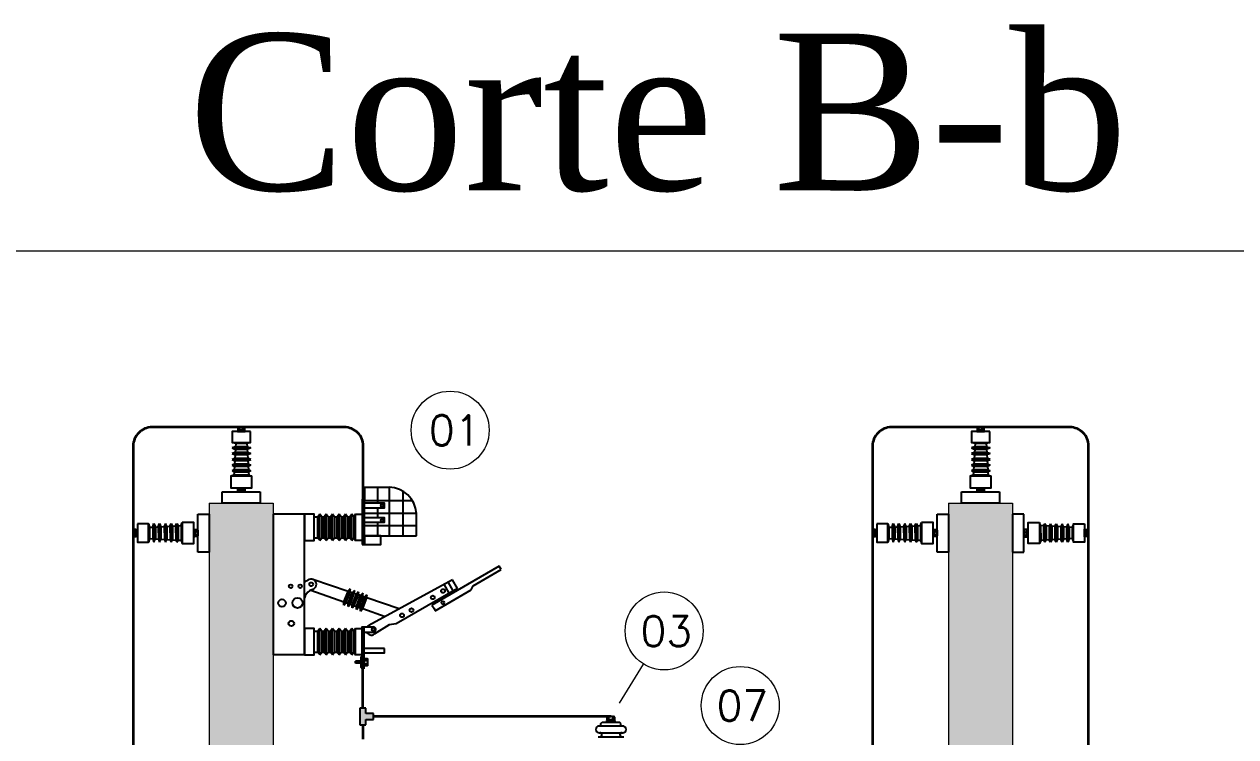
# Model space of a CAD drawing. Extents: x 2368 to 5238, y 905 to 1916.
# Drawn here: x 2545.39 to 2551.84, y 964.25 to 968.04 of the extents above; entities that cross this region are included whole.
import ezdxf

# ---------------------------------------------------------------- set-up
doc = ezdxf.new("R2010")
doc.units = 0
doc.header["$LTSCALE"] = 10
doc.layers.get('0').update_dxf_attribs({"linetype": 'CONTINUOUS'})
for name, color, linetype, lineweight in [('alvenaria', 2, 'CONTINUOUS', 15), ('TEXTO', 2, 'CONTINUOUS', 15), ('Vergalhão', 4, 'CONTINUOUS', 35)]:
    doc.layers.add(name, color=color, linetype=linetype, lineweight=lineweight)
for name, color, linetype in [('chave seccionadora', 2, 'CONTINUOUS'), ('ISOLADOR DE PEDESTAL', 2, 'CONTINUOUS'), ('TP', 1, 'CONTINUOUS'), ('TRANFORMADOR DE POTENCIAL 25KV', 20, 'CONTINUOUS')]:
    doc.layers.add(name, color=color, linetype=linetype)
doc.styles.add('CP', font='simplex.shx')
doc.styles.add('ROMANS', font='simplex.shx')

# ---------------------------------------------------------------- blocks, each defined once
blk = doc.blocks.new('Alvenaria')
at = {"layer": 'alvenaria'}
for p, q in [((0, 3.1395), (7.4551, 3.1395)), ((3.8395, 2.5495), (3.9894, 2.5495)), ((3.8395, 2.5495), (3.8395, 0.1495)), ((3.9894, 2.5495), (3.9894, 0.1495)), ((5.5687, 2.5495), (5.5687, 0.1495)), ((5.7187, 2.5495), (5.7187, 0.1495))]:
    blk.add_line(p, q, dxfattribs=at)
blk.add_lwpolyline([(5.5687, 2.5495), (5.7187, 2.5495)], dxfattribs=at)

msp = doc.modelspace()

# ---------------------------------------------------------------- hatches: boundary and pattern name
at = {"layer": 'alvenaria'}
h = msp.add_hatch(dxfattribs=at)
h.set_pattern_fill('AR-CONC', color=256, scale=0.002274)
h.set_pattern_definition([(50, (-2899.91578, -1040.1996), (0.414328423, -0.036249023), [0.043323933, -0.476563267]), (355, (-2899.9158, -1040.1996), (-0.080151372, 0.434505723), [0.034659147, -0.381251942]), (100.451445, (-2899.88126, -1040.2026), (0.33417705, 0.398256683), [0.036819678, -0.405016792]), (46.1842, (-2899.9158, -1040.08406), (0.61649398, -0.095613596), [0.0649859, -0.7148449]), (96.635558, (-2899.8644, -1040.092), (0.53990976, 0.56270199), [0.05522954, -0.607525736]), (351.184151, (-2899.9158, -1040.08406), (0.53990976, 0.56270199), [0.051988645, -0.57187531]), (21, (-2899.85802, -1040.11294), (0.344804818, -0.232573786), [0.043323933, -0.476563267]), (326, (-2899.858, -1040.11294), (0.140551546, 0.418884366), [0.034659147, -0.381250613]), (71.451445, (-2899.8293, -1040.1323), (0.485356363, 0.186310582), [0.036819678, -0.405016094]), (37.5, (-2899.91578, -1040.19959), (0.00702417, 0.1922969484), [0, -0.376629394, 0, -0.387027138, 0, -0.382694744]), (7.5, (-2899.91578, -1040.19959), (0.151962761, 0.2278328895), [0, -0.220663234, 0, -0.367964607, 0, -0.145857242]), (327.5, (-2900.0446, -1040.19959), (0.3083631447, -0.013028437), [0, -0.144413111, 0, -0.450568907, 0, -0.59787028]), (317.5, (-2900.10236, -1040.1996), (0.336878676, 0.057825491), [0, -0.187737044, 0, -0.299223966, 0, -0.424574547])])
h.paths.add_polyline_path([(2546.7157, 965.4912), (2546.3746, 965.4912), (2546.3746, 960.0332), (2542.783, 960.0332), (2542.783, 965.4912), (2542.442, 965.4912), (2542.442, 960.0332), (2538.3152, 960.0332), (2538.3152, 959.6932), (2554.5975, 959.6932), (2554.5975, 966.8332), (2554.2575, 966.8332), (2554.2575, 960.0332), (2550.6483, 960.0332), (2550.6483, 965.4912), (2550.3073, 965.4912), (2550.3073, 960.0332), (2546.7157, 960.0332)])
at = {"layer": 'Vergalhão', "lineweight": -3}
h = msp.add_hatch(color=1, dxfattribs=at)
h.dxf.hatch_style = 1
h.paths.add_polyline_path([(2547.1763, 964.3121), (2547.2081, 964.3121), (2547.2081, 964.3405), (2547.2493, 964.3405), (2547.2493, 964.3723), (2547.2081, 964.3723), (2547.2081, 964.4006), (2547.1763, 964.4006)])

# ---------------------------------------------------------------- linework, layer by layer
at = {"color": 1}
for p, q in [((2546.4439, 965.4912), (2546.4439, 965.5512)), ((2546.4439, 965.5512), (2546.6464, 965.5512)), ((2550.3765, 965.4912), (2550.3765, 965.5512)), ((2550.3765, 965.5512), (2550.5791, 965.5512)), ((2546.6464, 965.4912), (2546.4439, 965.4912)), ((2550.5791, 965.4912), (2550.3765, 965.4912)), ((2546.3146, 965.2311), (2546.3146, 965.4336)), ((2546.3146, 965.4336), (2546.3746, 965.4336)), ((2546.3746, 965.4336), (2546.3746, 965.2311)), ((2550.2473, 965.2311), (2550.2473, 965.4336)), ((2550.2473, 965.4336), (2550.3073, 965.4336)), ((2550.3073, 965.4336), (2550.3073, 965.2311)), ((2550.7083, 965.4332), (2550.6483, 965.4332)), ((2550.6483, 965.4332), (2550.6483, 965.2306)), ((2550.7083, 965.2306), (2550.7083, 965.4332)), ((2546.3746, 965.2311), (2546.3146, 965.2311)), ((2550.3073, 965.2311), (2550.2473, 965.2311)), ((2550.6483, 965.2306), (2550.7083, 965.2306))]:
    msp.add_line(p, q, dxfattribs=at)
for points in [[(2546.6464, 965.5512), (2546.6464, 965.4912)], [(2550.5791, 965.5512), (2550.5791, 965.4912)]]:
    msp.add_lwpolyline(points, dxfattribs=at)
at = {"layer": 'chave seccionadora', "color": 2}
for p, q in [((2547.2008, 965.5759), (2547.2008, 965.5112)), ((2547.2008, 965.5112), (2547.2008, 965.5759)), ((2547.2008, 965.5759), (2547.3316, 965.5759)), ((2547.2694, 965.5759), (2547.2694, 965.4928)), ((2547.3316, 965.5759), (2547.3316, 965.3183)), ((2547.4043, 965.5554), (2547.4043, 965.3183)), ((2547.4567, 965.503), (2547.2008, 965.503)), ((2547.2694, 965.4653), (2547.2694, 965.4155)), ((2546.8813, 965.4336), (2546.7157, 965.4336)), ((2546.7157, 965.4336), (2546.7157, 964.6843)), ((2546.8813, 964.6843), (2546.8813, 965.4336)), ((2546.933, 965.4191), (2546.9528, 965.4191)), ((2546.9635, 965.4336), (2546.9528, 965.4191)), ((2546.9742, 965.4191), (2546.9635, 965.4336)), ((2546.9635, 965.2929), (2546.9635, 965.4336)), ((2546.9742, 965.4191), (2546.9867, 965.4191)), ((2546.9974, 965.4336), (2546.9867, 965.4191)), ((2547.0081, 965.4191), (2546.9974, 965.4336)), ((2546.9974, 965.2929), (2546.9974, 965.4336)), ((2547.0081, 965.4191), (2547.0206, 965.4191)), ((2547.0313, 965.4336), (2547.0206, 965.4191)), ((2547.042, 965.4191), (2547.0313, 965.4336)), ((2547.0313, 965.2929), (2547.0313, 965.4336)), ((2547.042, 965.4191), (2547.0546, 965.4191)), ((2547.042, 965.4191), (2547.0546, 965.4191)), ((2547.0653, 965.4336), (2547.0546, 965.4191)), ((2547.076, 965.4191), (2547.0653, 965.4336)), ((2547.0653, 965.2929), (2547.0653, 965.4336)), ((2547.076, 965.4191), (2547.0885, 965.4191)), ((2547.076, 965.4191), (2547.0885, 965.4191)), ((2547.076, 965.4191), (2547.0885, 965.4191)), ((2547.0992, 965.4336), (2547.0885, 965.4191)), ((2547.1099, 965.4191), (2547.0992, 965.4336)), ((2547.0992, 965.2929), (2547.0992, 965.4336)), ((2547.1099, 965.4191), (2547.1225, 965.4191)), ((2547.1099, 965.4191), (2547.1225, 965.4191)), ((2547.1099, 965.4191), (2547.1225, 965.4191)), ((2547.1332, 965.4336), (2547.1225, 965.4191)), ((2547.1439, 965.4191), (2547.1332, 965.4336)), ((2547.1332, 965.2929), (2547.1332, 965.4336)), ((2547.1522, 965.4336), (2547.1439, 965.4191)), ((2547.4769, 965.4372), (2547.2008, 965.4372)), ((2547.2694, 965.3881), (2547.2694, 965.3183)), ((2547.4769, 965.3183), (2547.4769, 965.4372)), ((2547.4769, 965.3714), (2547.2008, 965.3714)), ((2547.2008, 965.3183), (2547.4769, 965.3183)), ((2546.933, 965.3074), (2546.9528, 965.3074)), ((2546.9635, 965.2929), (2546.9528, 965.3074)), ((2546.9635, 965.2929), (2546.9742, 965.3074)), ((2546.9742, 965.3074), (2546.9867, 965.3074)), ((2546.9974, 965.2929), (2546.9867, 965.3074)), ((2546.9974, 965.2929), (2547.0081, 965.3074)), ((2547.0081, 965.3074), (2547.0206, 965.3074)), ((2547.0313, 965.2929), (2547.0206, 965.3074)), ((2547.0313, 965.2929), (2547.042, 965.3074)), ((2547.042, 965.3074), (2547.0546, 965.3074)), ((2547.0653, 965.2929), (2547.0546, 965.3074)), ((2547.0653, 965.2929), (2547.076, 965.3074)), ((2547.076, 965.3074), (2547.0885, 965.3074)), ((2547.0992, 965.2929), (2547.0885, 965.3074)), ((2547.0992, 965.2929), (2547.1099, 965.3074)), ((2547.1099, 965.3074), (2547.1225, 965.3074)), ((2547.1332, 965.2929), (2547.1225, 965.3074)), ((2547.1332, 965.2929), (2547.1439, 965.3074)), ((2547.1439, 965.3074), (2547.1522, 965.2929)), ((2547.9163, 965.157), (2547.5595, 964.9493)), ((2547.7792, 965.0516), (2547.9274, 965.1378)), ((2547.9274, 965.1378), (2547.9163, 965.157)), ((2547.1131, 965.0222), (2546.9263, 965.0858)), ((2547.6682, 965.0842), (2547.2231, 964.8398)), ((2547.6515, 965.0126), (2547.6251, 965.0606)), ((2547.6724, 965.0248), (2547.6464, 965.0722)), ((2547.6954, 965.0382), (2547.6682, 965.0842)), ((2546.916, 965.0293), (2547.0916, 964.9661)), ((2547.1246, 965.0348), (2547.091, 964.949)), ((2547.0916, 964.9661), (2547.1131, 965.0222)), ((2547.1024, 964.9623), (2547.124, 965.0185)), ((2547.1246, 965.0348), (2547.1131, 965.0222)), ((2547.147, 965.0272), (2547.1133, 964.9414)), ((2547.1138, 964.9582), (2547.1355, 965.0146)), ((2547.124, 965.0185), (2547.1246, 965.0348)), ((2547.1355, 965.0146), (2547.124, 965.0185)), ((2547.1245, 964.9543), (2547.1463, 965.0109)), ((2547.147, 965.0272), (2547.1355, 965.0146)), ((2547.1693, 965.0196), (2547.1357, 964.9338)), ((2547.136, 964.9502), (2547.1578, 965.007)), ((2547.1578, 965.007), (2547.1463, 965.0109)), ((2547.1464, 965.0109), (2547.147, 965.0272)), ((2547.1466, 964.9464), (2547.1687, 965.0033)), ((2547.1693, 965.0196), (2547.1578, 965.007)), ((2547.1917, 965.012), (2547.158, 964.9262)), ((2547.1583, 964.9421), (2547.1802, 964.9994)), ((2547.1687, 965.0033), (2547.1693, 965.0196)), ((2547.1802, 964.9994), (2547.1687, 965.0033)), ((2547.1687, 964.9384), (2547.191, 964.9957)), ((2547.2135, 965.0032), (2547.1798, 964.9174)), ((2547.1917, 965.012), (2547.1802, 964.9994)), ((2547.191, 964.9957), (2547.1917, 965.012)), ((2547.2025, 964.9918), (2547.191, 964.9957)), ((2547.2135, 965.0032), (2547.2025, 964.9918)), ((2547.2133, 964.9881), (2547.2135, 965.0032)), ((2547.6954, 965.0382), (2547.3699, 964.8487)), ((2547.5769, 964.9195), (2547.7678, 965.0306)), ((2547.7678, 965.0306), (2547.7792, 965.0516)), ((2547.091, 964.949), (2547.0916, 964.9661)), ((2547.091, 964.949), (2547.1024, 964.9623)), ((2547.1024, 964.9623), (2547.1138, 964.9582)), ((2547.1133, 964.9414), (2547.1138, 964.9582)), ((2547.1133, 964.9414), (2547.1245, 964.9543)), ((2547.1245, 964.9543), (2547.136, 964.9502)), ((2547.1357, 964.9338), (2547.136, 964.9502)), ((2547.1357, 964.9338), (2547.1466, 964.9464)), ((2547.1466, 964.9464), (2547.1583, 964.9421)), ((2547.158, 964.9262), (2547.1583, 964.9421)), ((2547.158, 964.9262), (2547.1687, 964.9384)), ((2547.1687, 964.9384), (2547.1803, 964.9343)), ((2547.1798, 964.9174), (2547.1803, 964.9343)), ((2547.1798, 964.9174), (2547.1911, 964.9304)), ((2547.1803, 964.9343), (2547.2025, 964.9918)), ((2547.1911, 964.9304), (2547.2133, 964.9881)), ((2547.1911, 964.9304), (2547.3101, 964.8876)), ((2547.386, 964.9292), (2547.2133, 964.9881)), ((2547.5595, 964.9493), (2547.5706, 964.9302)), ((2547.5706, 964.9302), (2547.5769, 964.9195)), ((2546.933, 964.8105), (2546.9528, 964.8105)), ((2546.9635, 964.825), (2546.9528, 964.8105)), ((2546.9742, 964.8105), (2546.9635, 964.825)), ((2546.9635, 964.6843), (2546.9635, 964.825)), ((2546.9742, 964.8105), (2546.9867, 964.8105)), ((2546.9974, 964.825), (2546.9867, 964.8105)), ((2547.0081, 964.8105), (2546.9974, 964.825)), ((2546.9974, 964.6843), (2546.9974, 964.825)), ((2547.0081, 964.8105), (2547.0206, 964.8105)), ((2547.0313, 964.825), (2547.0206, 964.8105)), ((2547.042, 964.8105), (2547.0313, 964.825)), ((2547.0313, 964.6843), (2547.0313, 964.825)), ((2547.042, 964.8105), (2547.0546, 964.8105)), ((2547.042, 964.8105), (2547.0546, 964.8105)), ((2547.0653, 964.825), (2547.0546, 964.8105)), ((2547.076, 964.8105), (2547.0653, 964.825)), ((2547.0653, 964.6843), (2547.0653, 964.825)), ((2547.076, 964.8105), (2547.0885, 964.8105)), ((2547.076, 964.8105), (2547.0885, 964.8105)), ((2547.076, 964.8105), (2547.0885, 964.8105)), ((2547.0992, 964.825), (2547.0885, 964.8105)), ((2547.1099, 964.8105), (2547.0992, 964.825)), ((2547.0992, 964.6843), (2547.0992, 964.825)), ((2547.1099, 964.8105), (2547.1225, 964.8105)), ((2547.1099, 964.8105), (2547.1225, 964.8105)), ((2547.1099, 964.8105), (2547.1225, 964.8105)), ((2547.1332, 964.825), (2547.1225, 964.8105)), ((2547.1439, 964.8105), (2547.1332, 964.825)), ((2547.1332, 964.6843), (2547.1332, 964.825)), ((2547.1522, 964.825), (2547.1439, 964.8105)), ((2547.1943, 964.8053), (2547.247, 964.8053)), ((2547.1967, 964.8344), (2547.2494, 964.8344)), ((2547.3312, 964.8442), (2547.2526, 964.7938)), ((2547.3699, 964.8487), (2547.3312, 964.8442)), ((2546.8813, 964.6843), (2546.7157, 964.6843)), ((2546.933, 964.6988), (2546.9528, 964.6988)), ((2546.9635, 964.6843), (2546.9528, 964.6988)), ((2546.9635, 964.6843), (2546.9742, 964.6988)), ((2546.9742, 964.6988), (2546.9867, 964.6988)), ((2546.9974, 964.6843), (2546.9867, 964.6988)), ((2546.9974, 964.6843), (2547.0081, 964.6988)), ((2547.0081, 964.6988), (2547.0206, 964.6988)), ((2547.0313, 964.6843), (2547.0206, 964.6988)), ((2547.0313, 964.6843), (2547.042, 964.6988)), ((2547.042, 964.6988), (2547.0546, 964.6988)), ((2547.0653, 964.6843), (2547.0546, 964.6988)), ((2547.0653, 964.6843), (2547.076, 964.6988)), ((2547.076, 964.6988), (2547.0885, 964.6988)), ((2547.0992, 964.6843), (2547.0885, 964.6988)), ((2547.0992, 964.6843), (2547.1099, 964.6988)), ((2547.1099, 964.6988), (2547.1225, 964.6988)), ((2547.1332, 964.6843), (2547.1225, 964.6988)), ((2547.1332, 964.6843), (2547.1439, 964.6988)), ((2547.1439, 964.6988), (2547.1522, 964.6843))]:
    msp.add_line(p, q, dxfattribs=at)
at = {"layer": 'chave seccionadora'}
for p, q in [((2547.1822, 964.6517), (2547.1527, 964.6517)), ((2547.1527, 964.6397), (2547.1527, 964.6517)), ((2547.1822, 964.6397), (2547.1527, 964.6397)), ((2547.1987, 964.6537), (2547.2147, 964.6537)), ((2547.1987, 964.6377), (2547.2147, 964.6377))]:
    msp.add_line(p, q, dxfattribs=at)
at = {"layer": 'chave seccionadora', "color": 2}
for points in [[(2547.1876, 965.2712), (2547.2008, 965.2712), (2547.2008, 965.5112), (2547.1876, 965.5112)], [(2547.2008, 965.4928), (2547.3059, 965.4928), (2547.3059, 965.4653), (2547.2008, 965.4653)], [(2546.8813, 965.2929), (2546.933, 965.2929), (2546.933, 965.4336), (2546.8813, 965.4336)], [(2547.1522, 965.4336), (2547.1876, 965.4336), (2547.1876, 965.2929), (2547.1522, 965.2929)], [(2547.2008, 965.4155), (2547.3059, 965.4155), (2547.3059, 965.3881), (2547.2008, 965.3881)], [(2547.2008, 965.2712), (2547.2877, 965.2712), (2547.2877, 965.3183), (2547.2008, 965.3183)], [(2546.8813, 964.6843), (2546.933, 964.6843), (2546.933, 964.825), (2546.8813, 964.825)], [(2547.1522, 964.825), (2547.1876, 964.825), (2547.1876, 964.6843), (2547.1522, 964.6843)], [(2547.1967, 964.6101), (2547.1876, 964.6101), (2547.1876, 964.8344), (2547.1967, 964.8344)], [(2547.3076, 964.7176), (2547.1967, 964.7176), (2547.1967, 964.6953), (2547.3076, 964.6953)]]:
    msp.add_lwpolyline(points, close=True, dxfattribs=at)
for points in [[(2546.9528, 965.3074), (2546.9528, 965.4191)], [(2546.9742, 965.4191), (2546.9742, 965.3074)], [(2546.9867, 965.3074), (2546.9867, 965.4191)], [(2547.0081, 965.4191), (2547.0081, 965.3074)], [(2547.0206, 965.3074), (2547.0206, 965.4191)], [(2547.042, 965.4191), (2547.042, 965.3074)], [(2547.0546, 965.3074), (2547.0546, 965.4191)], [(2547.076, 965.4191), (2547.076, 965.3074)], [(2547.0885, 965.3074), (2547.0885, 965.4191)], [(2547.1099, 965.4191), (2547.1099, 965.3074)], [(2547.1225, 965.3074), (2547.1225, 965.4191)], [(2547.1439, 965.4191), (2547.1439, 965.3074)], [(2546.9528, 964.6988), (2546.9528, 964.8105)], [(2546.9742, 964.8105), (2546.9742, 964.6988)], [(2546.9867, 964.6988), (2546.9867, 964.8105)], [(2547.0081, 964.8105), (2547.0081, 964.6988)], [(2547.0206, 964.6988), (2547.0206, 964.8105)], [(2547.042, 964.8105), (2547.042, 964.6988)], [(2547.0546, 964.6988), (2547.0546, 964.8105)], [(2547.076, 964.8105), (2547.076, 964.6988)], [(2547.0885, 964.6988), (2547.0885, 964.8105)], [(2547.1099, 964.8105), (2547.1099, 964.6988)], [(2547.1225, 964.6988), (2547.1225, 964.8105)], [(2547.1439, 964.8105), (2547.1439, 964.6988)]]:
    msp.add_lwpolyline(points, dxfattribs=at)
at = {"layer": 'chave seccionadora'}
msp.add_lwpolyline([(2547.1876, 964.6734), (2547.1876, 964.618), (2547.1822, 964.618), (2547.1822, 964.6734)], close=True, dxfattribs=at)
msp.add_lwpolyline([(2547.2147, 964.6654, -0.414214), (2547.2167, 964.6634), (2547.2167, 964.628, -0.414214), (2547.2147, 964.626), (2547.1987, 964.626, -0.414214), (2547.1967, 964.628), (2547.1967, 964.6634, -0.414214), (2547.1987, 964.6654)], format="xyb", close=True, dxfattribs=at)
at = {"layer": 'chave seccionadora', "color": 2}
for centre, radius in [((2547.294, 965.479), 0.00651), ((2547.294, 965.3994), 0.00651), ((2546.8082, 965.0496), 0.00969), ((2546.8586, 965.0496), 0.00969), ((2546.9174, 965.0597), 0.00989), ((2547.5637, 964.9901), 0.00994), ((2547.6184, 965.0242), 0.00994), ((2546.7619, 964.9598), 0.02), ((2546.8441, 964.9605), 0.0269), ((2547.4508, 964.922), 0.00994), ((2547.6173, 964.9626), 0.0079), ((2546.8116, 964.8515), 0.0145), ((2547.4003, 964.8946), 0.00994), ((2547.2466, 964.82), 0.00762)]:
    msp.add_circle(centre, radius, dxfattribs=at)
for centre, radius, start, end in [((2547.3292, 965.4278), 0.1481, 3.63849, 89.04067), ((2546.9393, 965.0066), 0.0851, 112.52569, 132.95129), ((2546.9174, 965.0597), 0.0276, 283.39697, 112.76256), ((2546.9588, 964.961), 0.0819, 128.11633, 161.19634), ((2546.9815, 964.8917), 0.1525, 112.23948, 118.70531), ((2547.2382, 964.817), 0.0273, 205.15885, 301.92356), ((2547.2382, 964.817), 0.0273, 123.51092, 140.31188), ((2547.2466, 964.82), 0.0147, 271.80864, 78.85126)]:
    msp.add_arc(centre, radius, start, end, dxfattribs=at)
at = {"layer": 'chave seccionadora'}
for centre, start, end in [((2547.1987, 964.6557), 180, 270), ((2547.1987, 964.6517), 90, 180), ((2547.1987, 964.6397), 180, 270), ((2547.1987, 964.6357), 90, 180), ((2547.2147, 964.6557), 270, 0), ((2547.2147, 964.6517), 0, 90), ((2547.2147, 964.6397), 270, 0), ((2547.2147, 964.6357), 0, 90)]:
    msp.add_arc(centre, 0.002, start, end, dxfattribs=at)
at = {"layer": 'ISOLADOR DE PEDESTAL', "color": 1}
for p, q in [((2546.5612, 965.8954), (2546.5299, 965.8954)), ((2546.5343, 965.8936), (2546.5343, 965.8807)), ((2546.5516, 965.8936), (2546.5516, 965.8807)), ((2550.4938, 965.8954), (2550.4626, 965.8954)), ((2550.467, 965.8936), (2550.467, 965.8807)), ((2550.4842, 965.8936), (2550.4842, 965.8807)), ((2546.5158, 965.8082), (2546.4971, 965.8142)), ((2546.5148, 965.7911), (2546.4974, 965.7849)), ((2546.5954, 965.7849), (2546.4974, 965.7849)), ((2546.4974, 965.7849), (2546.5141, 965.7775)), ((2546.5141, 965.7775), (2546.5132, 965.7613)), ((2546.5773, 965.7775), (2546.5141, 965.7775)), ((2546.5158, 965.8082), (2546.5148, 965.7911)), ((2546.5765, 965.7916), (2546.5148, 965.7911)), ((2546.5756, 965.8082), (2546.5158, 965.8082)), ((2546.5948, 965.8142), (2546.5756, 965.8082)), ((2546.5756, 965.8082), (2546.5765, 965.7916)), ((2546.5765, 965.7916), (2546.5954, 965.7849)), ((2546.5954, 965.7849), (2546.5773, 965.7775)), ((2546.5773, 965.7775), (2546.5782, 965.7618)), ((2550.4484, 965.8082), (2550.4298, 965.8142)), ((2550.4475, 965.7911), (2550.4301, 965.7849)), ((2550.5281, 965.7849), (2550.4301, 965.7849)), ((2550.4301, 965.7849), (2550.4467, 965.7775)), ((2550.4467, 965.7775), (2550.4458, 965.7613)), ((2550.51, 965.7775), (2550.4467, 965.7775)), ((2550.4484, 965.8082), (2550.4475, 965.7911)), ((2550.5092, 965.7916), (2550.4475, 965.7911)), ((2550.5082, 965.8082), (2550.4484, 965.8082)), ((2550.5275, 965.8142), (2550.5082, 965.8082)), ((2550.5082, 965.8082), (2550.5092, 965.7916)), ((2550.5092, 965.7916), (2550.5281, 965.7849)), ((2550.5281, 965.7849), (2550.51, 965.7775)), ((2550.51, 965.7775), (2550.5109, 965.7618)), ((2546.5132, 965.7613), (2546.4974, 965.7551)), ((2546.5954, 965.7551), (2546.4974, 965.7551)), ((2546.4974, 965.7551), (2546.5124, 965.7478)), ((2546.5114, 965.7294), (2546.4974, 965.7233)), ((2546.5954, 965.7233), (2546.4974, 965.7233)), ((2546.4974, 965.7233), (2546.5107, 965.7159)), ((2546.5107, 965.7159), (2546.5098, 965.6996)), ((2546.5809, 965.7159), (2546.5107, 965.7159)), ((2546.5124, 965.7478), (2546.5114, 965.7294)), ((2546.5801, 965.73), (2546.5114, 965.7294)), ((2546.5791, 965.7478), (2546.5124, 965.7478)), ((2546.5782, 965.7618), (2546.5132, 965.7613)), ((2546.5782, 965.7618), (2546.5954, 965.7551)), ((2546.5954, 965.7551), (2546.5791, 965.7478)), ((2546.5791, 965.7478), (2546.5801, 965.73)), ((2546.5954, 965.7233), (2546.5801, 965.73)), ((2546.5809, 965.7159), (2546.5954, 965.7233)), ((2546.5809, 965.7159), (2546.5818, 965.7002)), ((2550.4458, 965.7613), (2550.4301, 965.7551)), ((2550.5281, 965.7551), (2550.4301, 965.7551)), ((2550.4301, 965.7551), (2550.4451, 965.7478)), ((2550.4441, 965.7294), (2550.4301, 965.7233)), ((2550.5281, 965.7233), (2550.4301, 965.7233)), ((2550.4301, 965.7233), (2550.4433, 965.7159)), ((2550.4433, 965.7159), (2550.4424, 965.6996)), ((2550.5136, 965.7159), (2550.4433, 965.7159)), ((2550.4451, 965.7478), (2550.4441, 965.7294)), ((2550.5128, 965.73), (2550.4441, 965.7294)), ((2550.5117, 965.7478), (2550.4451, 965.7478)), ((2550.5109, 965.7618), (2550.4458, 965.7613)), ((2550.5109, 965.7618), (2550.5281, 965.7551)), ((2550.5281, 965.7551), (2550.5117, 965.7478)), ((2550.5117, 965.7478), (2550.5128, 965.73)), ((2550.5281, 965.7233), (2550.5128, 965.73)), ((2550.5136, 965.7159), (2550.5281, 965.7233)), ((2550.5136, 965.7159), (2550.5145, 965.7002)), ((2546.5065, 965.6406), (2546.4894, 965.6347)), ((2546.5098, 965.6996), (2546.4974, 965.6935)), ((2546.5954, 965.6935), (2546.4974, 965.6935)), ((2546.4974, 965.6935), (2546.509, 965.6861)), ((2546.5081, 965.6693), (2546.4974, 965.6632)), ((2546.5954, 965.6632), (2546.4974, 965.6632)), ((2546.4974, 965.6632), (2546.5073, 965.6559)), ((2546.5073, 965.6559), (2546.5065, 965.6406)), ((2546.5853, 965.6399), (2546.5065, 965.6406)), ((2546.5844, 965.6558), (2546.5073, 965.6559)), ((2546.509, 965.6861), (2546.5081, 965.6693)), ((2546.5836, 965.6699), (2546.5081, 965.6693)), ((2546.5826, 965.6861), (2546.509, 965.6861)), ((2546.5818, 965.7002), (2546.5098, 965.6996)), ((2546.5818, 965.7002), (2546.5954, 965.6935)), ((2546.5954, 965.6935), (2546.5826, 965.6861)), ((2546.5826, 965.6861), (2546.5836, 965.6699)), ((2546.5836, 965.6699), (2546.5954, 965.6632)), ((2546.5954, 965.6632), (2546.5844, 965.6558)), ((2546.5844, 965.6558), (2546.5853, 965.6399)), ((2546.5853, 965.6399), (2546.6018, 965.6344)), ((2550.4391, 965.6406), (2550.422, 965.6347)), ((2550.4424, 965.6996), (2550.4301, 965.6935)), ((2550.5281, 965.6935), (2550.4301, 965.6935)), ((2550.4301, 965.6935), (2550.4417, 965.6861)), ((2550.4407, 965.6693), (2550.4301, 965.6632)), ((2550.5281, 965.6632), (2550.4301, 965.6632)), ((2550.4301, 965.6632), (2550.44, 965.6559)), ((2550.44, 965.6559), (2550.4391, 965.6406)), ((2550.518, 965.6399), (2550.4391, 965.6406)), ((2550.517, 965.6558), (2550.44, 965.6559)), ((2550.4417, 965.6861), (2550.4407, 965.6693)), ((2550.5162, 965.6699), (2550.4407, 965.6693)), ((2550.5153, 965.6861), (2550.4417, 965.6861)), ((2550.5145, 965.7002), (2550.4424, 965.6996)), ((2550.5145, 965.7002), (2550.5281, 965.6935)), ((2550.5281, 965.6935), (2550.5153, 965.6861)), ((2550.5153, 965.6861), (2550.5162, 965.6699)), ((2550.5162, 965.6699), (2550.5281, 965.6632)), ((2550.5281, 965.6632), (2550.517, 965.6558)), ((2550.517, 965.6558), (2550.518, 965.6399)), ((2550.518, 965.6399), (2550.5345, 965.6344)), ((2546.5608, 965.5512), (2546.5295, 965.5512)), ((2546.5339, 965.553), (2546.5339, 965.5659)), ((2546.5512, 965.553), (2546.5512, 965.5659)), ((2550.4934, 965.5512), (2550.4622, 965.5512)), ((2550.4666, 965.553), (2550.4666, 965.5659)), ((2550.4839, 965.553), (2550.4839, 965.5659)), ((2546.0516, 965.382), (2546.0576, 965.3628)), ((2546.0742, 965.3637), (2546.0809, 965.3826)), ((2546.0809, 965.3826), (2546.0809, 965.2846)), ((2546.0809, 965.3826), (2546.0883, 965.3645)), ((2546.104, 965.3654), (2546.1107, 965.3826)), ((2546.1107, 965.3826), (2546.1107, 965.2846)), ((2546.1107, 965.3826), (2546.1181, 965.3662)), ((2546.1425, 965.3826), (2546.1358, 965.3673)), ((2546.1425, 965.3826), (2546.1425, 965.2846)), ((2546.1499, 965.3681), (2546.1425, 965.3826)), ((2546.1656, 965.369), (2546.1723, 965.3826)), ((2546.1723, 965.3826), (2546.1723, 965.2846)), ((2546.1723, 965.3826), (2546.1797, 965.3698)), ((2546.196, 965.3707), (2546.2027, 965.3826)), ((2546.2027, 965.3826), (2546.2027, 965.2846)), ((2546.2027, 965.3826), (2546.2101, 965.3716)), ((2546.226, 965.3725), (2546.2315, 965.389)), ((2549.9843, 965.382), (2549.9903, 965.3628)), ((2550.0069, 965.3637), (2550.0136, 965.3826)), ((2550.0136, 965.3826), (2550.0136, 965.2846)), ((2550.0136, 965.3826), (2550.021, 965.3645)), ((2550.0367, 965.3654), (2550.0434, 965.3826)), ((2550.0434, 965.3826), (2550.0434, 965.2846)), ((2550.0434, 965.3826), (2550.0508, 965.3662)), ((2550.0752, 965.3826), (2550.0685, 965.3673)), ((2550.0752, 965.3826), (2550.0752, 965.2846)), ((2550.0826, 965.3681), (2550.0752, 965.3826)), ((2550.0983, 965.369), (2550.105, 965.3826)), ((2550.105, 965.3826), (2550.105, 965.2846)), ((2550.105, 965.3826), (2550.1124, 965.3698)), ((2550.1286, 965.3707), (2550.1353, 965.3826)), ((2550.1353, 965.3826), (2550.1353, 965.2846)), ((2550.1353, 965.3826), (2550.1427, 965.3716)), ((2550.1586, 965.3725), (2550.1641, 965.389)), ((2550.797, 965.372), (2550.7915, 965.3886)), ((2550.8203, 965.3822), (2550.8129, 965.3711)), ((2550.8203, 965.3822), (2550.8203, 965.2842)), ((2550.827, 965.3703), (2550.8203, 965.3822)), ((2550.8506, 965.3822), (2550.8432, 965.3694)), ((2550.8506, 965.3822), (2550.8506, 965.2842)), ((2550.8573, 965.3685), (2550.8506, 965.3822)), ((2550.8731, 965.3676), (2550.8804, 965.3822)), ((2550.8804, 965.3822), (2550.8804, 965.2842)), ((2550.8804, 965.3822), (2550.8871, 965.3668)), ((2550.9123, 965.3822), (2550.9049, 965.3658)), ((2550.9123, 965.3822), (2550.9123, 965.2842)), ((2550.919, 965.365), (2550.9123, 965.3822)), ((2550.9421, 965.3822), (2550.9347, 965.3641)), ((2550.9421, 965.3822), (2550.9421, 965.2842)), ((2550.9487, 965.3633), (2550.9421, 965.3822)), ((2550.9714, 965.3816), (2550.9653, 965.3623)), ((2545.9704, 965.3484), (2545.9704, 965.3171)), ((2545.9722, 965.3388), (2545.9852, 965.3388)), ((2545.9722, 965.3215), (2545.9852, 965.3215)), ((2546.0576, 965.3628), (2546.0742, 965.3637)), ((2546.0576, 965.3628), (2546.0576, 965.303)), ((2546.0742, 965.3637), (2546.0747, 965.302)), ((2546.0883, 965.3645), (2546.104, 965.3654)), ((2546.0883, 965.3645), (2546.0883, 965.3013)), ((2546.104, 965.3654), (2546.1045, 965.3004)), ((2546.1181, 965.3662), (2546.1358, 965.3673)), ((2546.1181, 965.3662), (2546.1181, 965.2996)), ((2546.1358, 965.3673), (2546.1364, 965.2986)), ((2546.1499, 965.3681), (2546.1656, 965.369)), ((2546.1499, 965.3681), (2546.1499, 965.2978)), ((2546.1656, 965.369), (2546.1662, 965.2969)), ((2546.1797, 965.3698), (2546.196, 965.3707)), ((2546.1797, 965.3698), (2546.1797, 965.2962)), ((2546.196, 965.3707), (2546.1965, 965.2953)), ((2546.2101, 965.3716), (2546.2099, 965.2945)), ((2546.2101, 965.3716), (2546.226, 965.3725)), ((2546.226, 965.3725), (2546.2253, 965.2937)), ((2546.3129, 965.3384), (2546.2999, 965.3384)), ((2546.3129, 965.3211), (2546.2999, 965.3211)), ((2546.3146, 965.348), (2546.3146, 965.3167)), ((2549.9031, 965.3484), (2549.9031, 965.3171)), ((2549.9049, 965.3388), (2549.9178, 965.3388)), ((2549.9049, 965.3215), (2549.9178, 965.3215)), ((2549.9903, 965.3628), (2550.0069, 965.3637)), ((2549.9903, 965.3628), (2549.9903, 965.303)), ((2550.0069, 965.3637), (2550.0074, 965.302)), ((2550.021, 965.3645), (2550.0367, 965.3654)), ((2550.021, 965.3645), (2550.021, 965.3013)), ((2550.0367, 965.3654), (2550.0372, 965.3004)), ((2550.0508, 965.3662), (2550.0685, 965.3673)), ((2550.0508, 965.3662), (2550.0508, 965.2996)), ((2550.0685, 965.3673), (2550.0691, 965.2986)), ((2550.0826, 965.3681), (2550.0983, 965.369)), ((2550.0826, 965.3681), (2550.0826, 965.2978)), ((2550.0983, 965.369), (2550.0989, 965.2969)), ((2550.1124, 965.3698), (2550.1286, 965.3707)), ((2550.1124, 965.3698), (2550.1124, 965.2962)), ((2550.1286, 965.3707), (2550.1292, 965.2953)), ((2550.1427, 965.3716), (2550.1426, 965.2945)), ((2550.1427, 965.3716), (2550.1586, 965.3725)), ((2550.1586, 965.3725), (2550.1579, 965.2937)), ((2550.2455, 965.3384), (2550.2326, 965.3384)), ((2550.2455, 965.3211), (2550.2326, 965.3211)), ((2550.2473, 965.348), (2550.2473, 965.3167)), ((2550.7083, 965.3475), (2550.7083, 965.3163)), ((2550.7101, 965.3379), (2550.7231, 965.3379)), ((2550.7101, 965.3207), (2550.7231, 965.3207)), ((2550.8129, 965.3711), (2550.797, 965.372)), ((2550.797, 965.372), (2550.7977, 965.2932)), ((2550.8129, 965.3711), (2550.8131, 965.2941)), ((2550.827, 965.3703), (2550.8264, 965.2948)), ((2550.8432, 965.3694), (2550.827, 965.3703)), ((2550.8432, 965.3694), (2550.8432, 965.2957)), ((2550.8573, 965.3685), (2550.8567, 965.2965)), ((2550.8731, 965.3676), (2550.8573, 965.3685)), ((2550.8731, 965.3676), (2550.8731, 965.2974)), ((2550.8871, 965.3668), (2550.8866, 965.2981)), ((2550.9049, 965.3658), (2550.8871, 965.3668)), ((2550.9049, 965.3658), (2550.9049, 965.2992)), ((2550.919, 965.365), (2550.9184, 965.2999)), ((2550.9347, 965.3641), (2550.919, 965.365)), ((2550.9347, 965.3641), (2550.9347, 965.3008)), ((2550.9487, 965.3633), (2550.9482, 965.3016)), ((2550.9653, 965.3623), (2550.9487, 965.3633)), ((2550.9653, 965.3623), (2550.9653, 965.3025)), ((2551.0508, 965.3383), (2551.0378, 965.3383)), ((2551.0508, 965.3211), (2551.0378, 965.3211)), ((2551.0525, 965.3479), (2551.0525, 965.3166)), ((2546.0576, 965.303), (2546.0516, 965.2843)), ((2546.0576, 965.303), (2546.0747, 965.302)), ((2546.0747, 965.302), (2546.0809, 965.2846)), ((2546.0809, 965.2846), (2546.0883, 965.3013)), ((2546.0883, 965.3013), (2546.1045, 965.3004)), ((2546.1045, 965.3004), (2546.1107, 965.2846)), ((2546.1107, 965.2846), (2546.1181, 965.2996)), ((2546.1181, 965.2996), (2546.1364, 965.2986)), ((2546.1364, 965.2986), (2546.1425, 965.2846)), ((2546.1425, 965.2846), (2546.1499, 965.2978)), ((2546.1499, 965.2978), (2546.1662, 965.2969)), ((2546.1662, 965.2969), (2546.1723, 965.2846)), ((2546.1723, 965.2846), (2546.1797, 965.2962)), ((2546.1797, 965.2962), (2546.1965, 965.2953)), ((2546.1965, 965.2953), (2546.2027, 965.2846)), ((2546.2027, 965.2846), (2546.2099, 965.2945)), ((2546.2099, 965.2945), (2546.2253, 965.2937)), ((2546.2253, 965.2937), (2546.2311, 965.2766)), ((2549.9903, 965.303), (2549.9843, 965.2843)), ((2549.9903, 965.303), (2550.0074, 965.302)), ((2550.0074, 965.302), (2550.0136, 965.2846)), ((2550.0136, 965.2846), (2550.021, 965.3013)), ((2550.021, 965.3013), (2550.0372, 965.3004)), ((2550.0372, 965.3004), (2550.0434, 965.2846)), ((2550.0434, 965.2846), (2550.0508, 965.2996)), ((2550.0508, 965.2996), (2550.0691, 965.2986)), ((2550.0691, 965.2986), (2550.0752, 965.2846)), ((2550.0752, 965.2846), (2550.0826, 965.2978)), ((2550.0826, 965.2978), (2550.0989, 965.2969)), ((2550.0989, 965.2969), (2550.105, 965.2846)), ((2550.105, 965.2846), (2550.1124, 965.2962)), ((2550.1124, 965.2962), (2550.1292, 965.2953)), ((2550.1292, 965.2953), (2550.1353, 965.2846)), ((2550.1353, 965.2846), (2550.1426, 965.2945)), ((2550.1426, 965.2945), (2550.1579, 965.2937)), ((2550.1579, 965.2937), (2550.1638, 965.2766)), ((2550.7977, 965.2932), (2550.7918, 965.2761)), ((2550.8131, 965.2941), (2550.7977, 965.2932)), ((2550.8203, 965.2842), (2550.8131, 965.2941)), ((2550.8264, 965.2948), (2550.8203, 965.2842)), ((2550.8432, 965.2957), (2550.8264, 965.2948)), ((2550.8506, 965.2842), (2550.8432, 965.2957)), ((2550.8567, 965.2965), (2550.8506, 965.2842)), ((2550.8731, 965.2974), (2550.8567, 965.2965)), ((2550.8804, 965.2842), (2550.8731, 965.2974)), ((2550.8866, 965.2981), (2550.8804, 965.2842)), ((2550.9049, 965.2992), (2550.8866, 965.2981)), ((2550.9123, 965.2842), (2550.9049, 965.2992)), ((2550.9184, 965.2999), (2550.9123, 965.2842)), ((2550.9347, 965.3008), (2550.9184, 965.2999)), ((2550.9421, 965.2842), (2550.9347, 965.3008)), ((2550.9482, 965.3016), (2550.9421, 965.2842)), ((2550.9653, 965.3025), (2550.9482, 965.3016)), ((2550.9653, 965.3025), (2550.9714, 965.2839))]:
    msp.add_line(p, q, dxfattribs=at)
for points in [[(2546.5948, 965.8733), (2546.4971, 965.8733), (2546.4971, 965.8142), (2546.5948, 965.8142)], [(2546.5666, 965.8763), (2546.5254, 965.8763), (2546.5254, 965.8733), (2546.5666, 965.8733)], [(2546.5644, 965.8936), (2546.5267, 965.8936), (2546.5267, 965.8807), (2546.5644, 965.8807)], [(2546.5618, 965.8807), (2546.5293, 965.8807), (2546.5293, 965.8763), (2546.5618, 965.8763)], [(2550.5275, 965.8733), (2550.4298, 965.8733), (2550.4298, 965.8142), (2550.5275, 965.8142)], [(2550.4992, 965.8763), (2550.4581, 965.8763), (2550.4581, 965.8733), (2550.4992, 965.8733)], [(2550.497, 965.8936), (2550.4594, 965.8936), (2550.4594, 965.8807), (2550.497, 965.8807)], [(2550.4944, 965.8807), (2550.462, 965.8807), (2550.462, 965.8763), (2550.4944, 965.8763)], [(2546.6018, 965.6347), (2546.4894, 965.6347), (2546.4894, 965.5733), (2546.6018, 965.5733)], [(2550.5345, 965.6347), (2550.422, 965.6347), (2550.422, 965.5733), (2550.5345, 965.5733)], [(2546.5662, 965.5703), (2546.525, 965.5703), (2546.525, 965.5733), (2546.5662, 965.5733)], [(2546.564, 965.553), (2546.5263, 965.553), (2546.5263, 965.5659), (2546.564, 965.5659)], [(2546.5614, 965.5659), (2546.5289, 965.5659), (2546.5289, 965.5703), (2546.5614, 965.5703)], [(2550.4988, 965.5703), (2550.4577, 965.5703), (2550.4577, 965.5733), (2550.4988, 965.5733)], [(2550.4966, 965.553), (2550.459, 965.553), (2550.459, 965.5659), (2550.4966, 965.5659)], [(2550.4941, 965.5659), (2550.4616, 965.5659), (2550.4616, 965.5703), (2550.4941, 965.5703)], [(2545.9925, 965.382), (2545.9925, 965.2843), (2546.0516, 965.2843), (2546.0516, 965.382)], [(2546.2311, 965.389), (2546.2311, 965.2766), (2546.2925, 965.2766), (2546.2925, 965.389)], [(2549.9252, 965.382), (2549.9252, 965.2843), (2549.9843, 965.2843), (2549.9843, 965.382)], [(2550.1638, 965.389), (2550.1638, 965.2766), (2550.2252, 965.2766), (2550.2252, 965.389)], [(2550.7918, 965.3886), (2550.7918, 965.2761), (2550.7304, 965.2761), (2550.7304, 965.3886)], [(2551.0304, 965.3816), (2551.0304, 965.2839), (2550.9714, 965.2839), (2550.9714, 965.3816)], [(2545.9722, 965.3515), (2545.9722, 965.3139), (2545.9852, 965.3139), (2545.9852, 965.3515)], [(2545.9852, 965.349), (2545.9852, 965.3165), (2545.9895, 965.3165), (2545.9895, 965.349)], [(2545.9895, 965.3538), (2545.9895, 965.3126), (2545.9925, 965.3126), (2545.9925, 965.3538)], [(2546.2956, 965.3534), (2546.2956, 965.3122), (2546.2925, 965.3122), (2546.2925, 965.3534)], [(2546.2999, 965.3486), (2546.2999, 965.3161), (2546.2956, 965.3161), (2546.2956, 965.3486)], [(2546.3129, 965.3512), (2546.3129, 965.3135), (2546.2999, 965.3135), (2546.2999, 965.3512)], [(2549.9049, 965.3515), (2549.9049, 965.3139), (2549.9178, 965.3139), (2549.9178, 965.3515)], [(2549.9178, 965.349), (2549.9178, 965.3165), (2549.9222, 965.3165), (2549.9222, 965.349)], [(2549.9222, 965.3538), (2549.9222, 965.3126), (2549.9252, 965.3126), (2549.9252, 965.3538)], [(2550.2282, 965.3534), (2550.2282, 965.3122), (2550.2252, 965.3122), (2550.2252, 965.3534)], [(2550.2326, 965.3486), (2550.2326, 965.3161), (2550.2282, 965.3161), (2550.2282, 965.3486)], [(2550.2455, 965.3512), (2550.2455, 965.3135), (2550.2326, 965.3135), (2550.2326, 965.3512)], [(2550.7101, 965.3507), (2550.7101, 965.3131), (2550.7231, 965.3131), (2550.7231, 965.3507)], [(2550.7231, 965.3481), (2550.7231, 965.3156), (2550.7274, 965.3156), (2550.7274, 965.3481)], [(2550.7274, 965.3529), (2550.7274, 965.3118), (2550.7304, 965.3118), (2550.7304, 965.3529)], [(2551.0335, 965.3533), (2551.0335, 965.3122), (2551.0304, 965.3122), (2551.0304, 965.3533)], [(2551.0378, 965.3485), (2551.0378, 965.316), (2551.0335, 965.316), (2551.0335, 965.3485)], [(2551.0508, 965.3511), (2551.0508, 965.3135), (2551.0378, 965.3135), (2551.0378, 965.3511)]]:
    msp.add_lwpolyline(points, close=True, dxfattribs=at)
for centre, start, end in [((2546.5299, 965.8916), 89.89714, 147.93717), ((2546.5311, 965.8916), 32.06283, 90.10286), ((2546.5375, 965.8916), 89.89714, 147.93717), ((2546.5484, 965.8916), 32.06283, 90.10286), ((2546.5548, 965.8916), 89.89714, 147.93717), ((2546.5612, 965.8916), 32.06283, 90.10286), ((2550.4626, 965.8916), 89.89714, 147.93717), ((2550.4638, 965.8916), 32.06283, 90.10286), ((2550.4702, 965.8916), 89.89714, 147.93717), ((2550.481, 965.8916), 32.06283, 90.10286), ((2550.4874, 965.8916), 89.89714, 147.93717), ((2550.4938, 965.8916), 32.06283, 90.10286), ((2546.5295, 965.555), 212.06283, 270.10286), ((2546.5307, 965.555), 269.89714, 327.93717), ((2546.5371, 965.555), 212.06283, 270.10286), ((2546.548, 965.555), 269.89714, 327.93717), ((2546.5544, 965.555), 212.06283, 270.10286), ((2546.5608, 965.555), 269.89714, 327.93717), ((2550.4622, 965.555), 212.06283, 270.10286), ((2550.4634, 965.555), 269.89714, 327.93717), ((2550.4698, 965.555), 212.06283, 270.10286), ((2550.4807, 965.555), 269.89714, 327.93717), ((2550.487, 965.555), 212.06283, 270.10286), ((2550.4934, 965.555), 269.89714, 327.93717), ((2545.9742, 965.3484), 122.06283, 180.10286), ((2545.9742, 965.342), 179.89714, 237.93717), ((2545.9742, 965.3356), 122.06283, 180.10286), ((2545.9742, 965.3247), 179.89714, 237.93717), ((2545.9742, 965.3183), 122.06283, 180.10286), ((2545.9742, 965.3171), 179.89714, 237.93717), ((2546.3109, 965.348), 359.89714, 57.93717), ((2546.3109, 965.3416), 302.06283, 0.10286), ((2546.3109, 965.3352), 359.89714, 57.93717), ((2546.3109, 965.3243), 302.06283, 0.10286), ((2546.3109, 965.3179), 359.89714, 57.93717), ((2546.3109, 965.3167), 302.06283, 0.10286), ((2549.9069, 965.3484), 122.06283, 180.10286), ((2549.9069, 965.342), 179.89714, 237.93717), ((2549.9069, 965.3356), 122.06283, 180.10286), ((2549.9069, 965.3247), 179.89714, 237.93717), ((2549.9069, 965.3183), 122.06283, 180.10286), ((2549.9069, 965.3171), 179.89714, 237.93717), ((2550.2435, 965.348), 359.89714, 57.93717), ((2550.2435, 965.3416), 302.06283, 0.10286), ((2550.2435, 965.3352), 359.89714, 57.93717), ((2550.2435, 965.3243), 302.06283, 0.10286), ((2550.2435, 965.3179), 359.89714, 57.93717), ((2550.2435, 965.3167), 302.06283, 0.10286), ((2550.7121, 965.3475), 122.06283, 180.10286), ((2550.7121, 965.3411), 179.89714, 237.93717), ((2550.7121, 965.3347), 122.06283, 180.10286), ((2550.7121, 965.3239), 179.89714, 237.93717), ((2550.7121, 965.3175), 122.06283, 180.10286), ((2550.7121, 965.3163), 179.89714, 237.93717), ((2551.0488, 965.3479), 359.89714, 57.93717), ((2551.0488, 965.3415), 302.06283, 0.10286), ((2551.0488, 965.3351), 359.89714, 57.93717), ((2551.0488, 965.3242), 302.06283, 0.10286), ((2551.0488, 965.3179), 359.89714, 57.93717), ((2551.0488, 965.3166), 302.06283, 0.10286)]:
    msp.add_arc(centre, 0.00377, start, end, dxfattribs=at)
at = {"layer": 'TEXTO', "color": 2}
msp.add_line((2548.5565, 964.4269), (2548.6854, 964.6351), dxfattribs=at)
for centre in [(2547.6563, 965.8797), (2548.7947, 964.8115), (2549.1994, 964.4149)]:
    msp.add_circle(centre, 0.2075, dxfattribs=at)
at = {"layer": 'TP'}
for p, q in [((2548.5741, 964.3059), (2548.4489, 964.3059)), ((2548.4586, 964.319), (2548.4652, 964.3262)), ((2548.4586, 964.3059), (2548.4586, 964.319)), ((2548.4652, 964.3262), (2548.5578, 964.3262)), ((2548.5644, 964.319), (2548.5578, 964.3262)), ((2548.5644, 964.3059), (2548.5644, 964.319)), ((2548.4428, 964.2487), (2548.5801, 964.2487)), ((2548.4489, 964.2702), (2548.5741, 964.2702))]:
    msp.add_line(p, q, dxfattribs=at)
for centre, radius, start, end in [((2548.4489, 964.2881), 0.0178, 90, 270), ((2548.5741, 964.2881), 0.0178, 270, 90), ((2548.4525, 964.2595), 0.0108, 270, 90), ((2548.5705, 964.2595), 0.0108, 90, 270)]:
    msp.add_arc(centre, radius, start, end, dxfattribs=at)
at = {"layer": 'TRANFORMADOR DE POTENCIAL 25KV'}
for p, q in [((2548.4974, 964.3564), (2548.4939, 964.3564)), ((2548.5044, 964.3564), (2548.4974, 964.3564)), ((2548.5009, 964.3413), (2548.5009, 964.3529)), ((2548.5186, 964.3564), (2548.5044, 964.3564)), ((2548.5186, 964.3564), (2548.5256, 964.3564)), ((2548.5286, 964.3564), (2548.5256, 964.3564)), ((2548.5337, 964.3293), (2548.4884, 964.3293)), ((2548.5306, 964.334), (2548.5306, 964.3413))]:
    msp.add_line(p, q, dxfattribs=at)
for points in [[(2548.4904, 964.3529), (2548.4904, 964.3413), (2548.4924, 964.3413), (2548.4924, 964.334)], [(2548.4924, 964.3413), (2548.5306, 964.3413), (2548.5321, 964.3413), (2548.5321, 964.3529)]]:
    msp.add_lwpolyline(points, dxfattribs=at)
for points in [[(2548.5221, 964.3413), (2548.5221, 964.3529, 0.414214), (2548.5186, 964.3564)], [(2548.5337, 964.3262), (2548.5337, 964.3323, 0.414214), (2548.5321, 964.334), (2548.4904, 964.334, 0.414214), (2548.4884, 964.332), (2548.4884, 964.3262)]]:
    msp.add_lwpolyline(points, format="xyb", dxfattribs=at)
for centre, start, end in [((2548.4939, 964.3529), 90, 180), ((2548.4974, 964.3529), 0, 90), ((2548.5044, 964.3529), 90, 180), ((2548.5256, 964.3529), 90, 180), ((2548.5286, 964.3529), 0, 90)]:
    msp.add_arc(centre, 0.0035, start, end, dxfattribs=at)
at = {"layer": 'Vergalhão', "color": 5}
for p, q in [((2547.1922, 964.4006), (2547.1922, 964.6101)), ((2548.5115, 964.3564), (2547.2493, 964.3564)), ((2547.1922, 964.3121), (2547.1922, 964.2362))]:
    msp.add_line(p, q, dxfattribs=at)
at = {"layer": 'Vergalhão', "color": 1, "lineweight": -3}
for p, q in [((2547.2081, 964.4006), (2547.1763, 964.4006)), ((2547.1763, 964.4006), (2547.1763, 964.3121)), ((2547.2081, 964.3723), (2547.2081, 964.4006)), ((2547.2493, 964.3723), (2547.2081, 964.3723)), ((2547.2493, 964.3405), (2547.2493, 964.3723)), ((2547.2493, 964.3564), (2547.2493, 964.3564)), ((2547.1763, 964.3121), (2547.2081, 964.3121)), ((2547.2081, 964.3405), (2547.2493, 964.3405)), ((2547.2081, 964.3121), (2547.2081, 964.3405))]:
    msp.add_line(p, q, dxfattribs=at)
at = {"layer": 'Vergalhão', "color": 5}
for points in [[(2547.1942, 965.5112), (2547.1942, 965.7954, 0.414214), (2547.0942, 965.8954), (2546.0705, 965.8954, 0.414214), (2545.9705, 965.7954), (2545.9705, 963.4741, -0.414214), (2545.8705, 963.3741), (2544.8937, 963.3741)], [(2551.0525, 962.6152), (2551.0525, 965.7954, 0.414214), (2550.9525, 965.8954), (2550.0031, 965.8954, 0.414214), (2549.9031, 965.7954), (2549.9031, 961.402, -0.414214), (2549.8031, 961.302), (2549.2758, 961.302)]]:
    msp.add_lwpolyline(points, format="xyb", dxfattribs=at)

# ---------------------------------------------------------------- block references
at = {"layer": 'alvenaria', "xscale": 2.274222222222221, "yscale": 2.274222222222221, "zscale": 2.274222222222221}
msp.add_blockref('Alvenaria', (2537.6428, 959.6932), dxfattribs=at)

# ---------------------------------------------------------------- texts
at = {"insert": (2546.2623, 967.9892), "char_height": 0.83311, "attachment_point": 1, "style": 'ROMANS'}
msp.add_mtext_dynamic_manual_height_columns('{\\fTimes New Roman|b0|i0|c0|p18;Corte B-b}', width=6.321955, gutter_width=0.0766, heights=[0], dxfattribs=at)
at = {"layer": 'TEXTO', "color": 2, "style": 'CP'}
for s, p in [('01', (2547.5429, 965.7989)), ('03', (2548.6689, 964.7307)), ('07', (2549.0736, 964.3342))]:
    msp.add_text(s, height=0.16, dxfattribs=at).set_placement(p)

doc.saveas('drawing.dxf')
